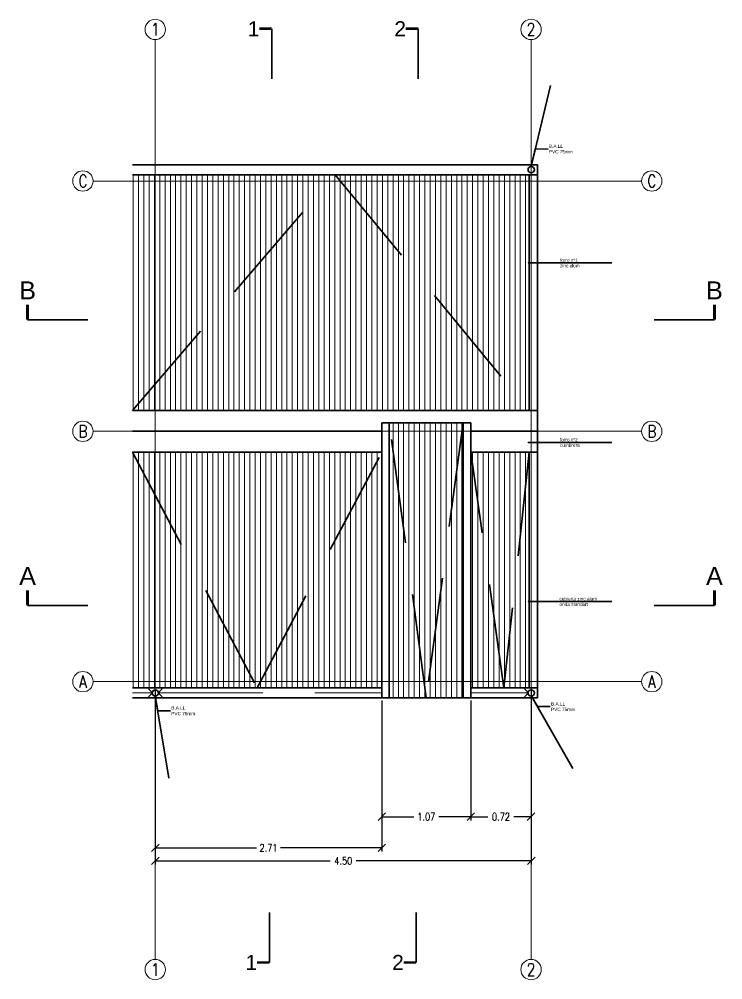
# Model space of a CAD drawing. Header units: metres. Extents: x 45 to 666, y -23 to 325.
# Drawn here: x 158.34 to 166.76, y 2.57 to 14.08 of the extents above; entities that cross this region are included whole.
import ezdxf
from ezdxf.enums import TextEntityAlignment as Align

# ---------------------------------------------------------------- set-up
doc = ezdxf.new("R2010")
doc.units = ezdxf.units.M
doc.header["$LTSCALE"] = 5
doc.header["$MEASUREMENT"] = 0
doc.linetypes.add('DASHED2', pattern=[0.375, 0.25, -0.125])
doc.linetypes.add('HIDDEN', pattern=[0.375, 0.25, -0.125])
doc.layers.get('0').update_dxf_attribs({"color": 30})
doc.layers.get('DEFPOINTS').update_dxf_attribs({"color": 210})
for name, color, linetype, lineweight in [('A-ANNO-DIMS', 3, 'Continuous', 18), ('A-ANNO-NOTE', 7, 'Continuous', 35), ('A-ANNO-SYMB', 3, 'Continuous', 18), ('A-ANNO-TEXT', 3, 'Continuous', 18), ('A-ELEV-MBE1', 7, 'Continuous', 35), ('A-ELEV-PATT', 8, 'Continuous', 18), ('A-FLOR-OVHD', 3, 'HIDDEN', 18), ('A-WALL-FULL-EXTR', 7, 'Continuous', 35)]:
    doc.layers.add(name, color=color, linetype=linetype, lineweight=lineweight)
doc.styles.add('E-ARIAL', font='arial.ttf')
doc.styles.add('E-ROMANS', font='romans.shx', dxfattribs={"width": 0.8})
doc.dimstyles.new('E-0050_TICK_18', dxfattribs={"dimscale": 0.001, "dimtxt": 90, "dimasz": 90, "dimexe": 45, "dimexo": 30, "dimgap": 45, "dimtad": 0, "dimzin": 0, "dimdsep": 46, "dimtxsty": 'E-ROMANS', "dimblk": 'OBLIQUE', "dimcen": 45, "dimclrd": 256, "dimclre": 256, "dimclrt": 256, "dimadec": 0, "dimazin": 0, "dimtfac": 1, "dimtmove": 1, "dimatfit": 3, "dimldrblk": 'OPEN90', "dimfxl": 1, "dimtfill": 1, "dimtolj": 1, "dimtzin": 0, "dimarcsym": 0})
doc.dimstyles.new('E-0200_TICK_12', dxfattribs={"dimscale": 0.001, "dimtxt": 240, "dimasz": 240, "dimexe": 120, "dimexo": 80, "dimgap": 120, "dimtad": 0, "dimzin": 0, "dimdsep": 46, "dimtxsty": 'E-ROMANS', "dimblk": 'OBLIQUE', "dimcen": 120, "dimclrd": 256, "dimclre": 256, "dimclrt": 256, "dimadec": 0, "dimazin": 0, "dimtfac": 1, "dimtmove": 1, "dimatfit": 3, "dimldrblk": 'OPEN90', "dimfxl": 1, "dimtfill": 1, "dimtolj": 1, "dimtzin": 0, "dimlwd": -1, "dimarcsym": 0})
pattern_1 = [(90, (0, 0), (-0.0635, 4e-18), [])]

# ---------------------------------------------------------------- blocks, each defined once
blk = doc.blocks.new('_Oblique')
at = {"color": 0, "linetype": 'ByBlock', "lineweight": -2}
blk.add_line((-0.5, -0.5), (0.5, 0.5), dxfattribs=at)
blk = doc.blocks.new('*D350')
at = {"layer": 'A-ANNO-DIMS', "lineweight": -2, "transparency": 16777216}
for p, q in [((159.967, 6.034), (159.967, 3.946)), ((164.469, 6.034), (164.469, 3.946)), ((159.967, 3.991), (162.063, 3.991)), ((164.469, 3.991), (162.372, 3.991))]:
    blk.add_line(p, q, dxfattribs=at)
at = {"layer": 'DEFPOINTS', "color": 0, "transparency": 16777216}
for p in [(159.967, 6.064), (164.469, 6.064), (164.469, 3.991)]:
    blk.add_point(p, dxfattribs=at)
at = {"layer": 'A-ANNO-DIMS', "lineweight": -2, "transparency": 16777216, "xscale": 0.09, "yscale": 0.09, "zscale": 0.09, "rotation": 180}
blk.add_blockref('_Oblique', (159.967, 3.991), dxfattribs=at)
at = {"layer": 'A-ANNO-DIMS', "lineweight": -2, "transparency": 16777216, "xscale": 0.09, "yscale": 0.09, "zscale": 0.09}
blk.add_blockref('_Oblique', (164.469, 3.991), dxfattribs=at)
at = {"layer": 'A-ANNO-DIMS', "transparency": 16777216, "insert": (162.218, 3.991), "char_height": 0.09, "attachment_point": 5, "style": 'E-ROMANS', "bg_fill": 3, "box_fill_scale": 1.25, "bg_fill_color": 256, "bg_fill_true_color": 13158600, "bg_fill_transparency": 0}
blk.add_mtext('\\A1;4.50', dxfattribs=at)
blk = doc.blocks.new('_Open90')
at = {"color": 0, "linetype": 'ByBlock', "lineweight": -2}
for p, q in [((0, 0), (-1, 0)), ((-0.5, 0.5), (0, 0)), ((0, 0), (-0.5, -0.5))]:
    blk.add_line(p, q, dxfattribs=at)
blk = doc.blocks.new('*D757')
at = {"layer": 'A-ANNO-DIMS', "lineweight": -2, "transparency": 16777216}
for p, q in [((162.679, 5.914), (162.679, 4.476)), ((163.745, 5.914), (163.745, 4.476)), ((162.679, 4.521), (163.062, 4.521)), ((163.745, 4.521), (163.361, 4.521))]:
    blk.add_line(p, q, dxfattribs=at)
at = {"layer": 'DEFPOINTS', "color": 0, "transparency": 16777216}
for p in [(162.679, 5.944), (163.745, 5.944), (163.745, 4.521)]:
    blk.add_point(p, dxfattribs=at)
at = {"layer": 'A-ANNO-DIMS', "lineweight": -2, "transparency": 16777216, "xscale": 0.09, "yscale": 0.09, "zscale": 0.09, "rotation": 180}
blk.add_blockref('_Oblique', (162.679, 4.521), dxfattribs=at)
at = {"layer": 'A-ANNO-DIMS', "lineweight": -2, "transparency": 16777216, "xscale": 0.09, "yscale": 0.09, "zscale": 0.09}
blk.add_blockref('_Oblique', (163.745, 4.521), dxfattribs=at)
at = {"layer": 'A-ANNO-DIMS', "transparency": 16777216, "insert": (163.212, 4.521), "char_height": 0.09, "attachment_point": 5, "style": 'E-ROMANS', "bg_fill": 3, "box_fill_scale": 1.25, "bg_fill_color": 256, "bg_fill_true_color": 13158600, "bg_fill_transparency": 0}
blk.add_mtext('\\A1;1.07', dxfattribs=at)
blk = doc.blocks.new('*D758')
at = {"layer": 'A-ANNO-DIMS', "lineweight": -2, "transparency": 16777216}
for p, q in [((163.745, 5.914), (163.745, 4.476)), ((164.467, 5.914), (164.467, 4.476)), ((163.745, 4.521), (163.951, 4.521)), ((164.467, 4.521), (164.26, 4.521))]:
    blk.add_line(p, q, dxfattribs=at)
at = {"layer": 'DEFPOINTS', "color": 0, "transparency": 16777216}
for p in [(163.745, 5.944), (164.467, 5.944), (164.467, 4.521)]:
    blk.add_point(p, dxfattribs=at)
at = {"layer": 'A-ANNO-DIMS', "lineweight": -2, "transparency": 16777216, "xscale": 0.09, "yscale": 0.09, "zscale": 0.09, "rotation": 180}
blk.add_blockref('_Oblique', (163.745, 4.521), dxfattribs=at)
at = {"layer": 'A-ANNO-DIMS', "lineweight": -2, "transparency": 16777216, "xscale": 0.09, "yscale": 0.09, "zscale": 0.09}
blk.add_blockref('_Oblique', (164.467, 4.521), dxfattribs=at)
at = {"layer": 'A-ANNO-DIMS', "transparency": 16777216, "insert": (164.106, 4.521), "char_height": 0.09, "attachment_point": 5, "style": 'E-ROMANS', "bg_fill": 3, "box_fill_scale": 1.25, "bg_fill_color": 256, "bg_fill_true_color": 13158600, "bg_fill_transparency": 0}
blk.add_mtext('\\A1;0.72', dxfattribs=at)
blk = doc.blocks.new('*D771')
at = {"layer": 'A-ANNO-DIMS', "lineweight": -2, "transparency": 16777216}
for p, q in [((162.679, 5.914), (162.679, 4.102)), ((159.967, 5.539), (159.967, 4.102)), ((159.967, 4.147), (161.178, 4.147)), ((162.679, 4.147), (161.467, 4.147))]:
    blk.add_line(p, q, dxfattribs=at)
at = {"layer": 'DEFPOINTS', "color": 0, "transparency": 16777216}
for p in [(162.679, 5.944), (159.967, 5.569), (162.679, 4.147)]:
    blk.add_point(p, dxfattribs=at)
at = {"layer": 'A-ANNO-DIMS', "lineweight": -2, "transparency": 16777216, "xscale": 0.09, "yscale": 0.09, "zscale": 0.09, "rotation": 180}
blk.add_blockref('_Oblique', (159.967, 4.147), dxfattribs=at)
at = {"layer": 'A-ANNO-DIMS', "lineweight": -2, "transparency": 16777216, "xscale": 0.09, "yscale": 0.09, "zscale": 0.09}
blk.add_blockref('_Oblique', (162.679, 4.147), dxfattribs=at)
at = {"layer": 'A-ANNO-DIMS', "transparency": 16777216, "insert": (161.323, 4.147), "char_height": 0.09, "attachment_point": 5, "style": 'E-ROMANS', "bg_fill": 3, "box_fill_scale": 1.25, "bg_fill_color": 256, "bg_fill_true_color": 13158600, "bg_fill_transparency": 0}
blk.add_mtext('\\A1;2.71', dxfattribs=at)
blk = doc.blocks.new('TAG-CORTE-2')
blk.add_line((0, 0), (0, 2))
at = {"const_width": 0.1}
blk.add_lwpolyline([(0, 2), (0.5, 2)], dxfattribs=at)
at = {"style": 'E-ARIAL'}
blk.add_attdef('A', text='', height=0.6, dxfattribs=at).set_placement((0.5, 2), align=Align.MIDDLE_LEFT)
blk = doc.blocks.new('TAG-CORTE')
blk.add_line((2, 0), (0, 0))
at = {"const_width": 0.1}
blk.add_lwpolyline([(0, 0), (0, 0.5)], dxfattribs=at)
at = {"style": 'E-ARIAL'}
blk.add_attdef('A', text='', height=0.6, dxfattribs=at).set_placement((0, 0.5), align=Align.BOTTOM_CENTER)

msp = doc.modelspace()

# ---------------------------------------------------------------- hatches: boundary and pattern name
at = {"layer": 'A-ELEV-PATT'}
h = msp.add_hatch(dxfattribs=at)
h.set_pattern_fill('LINE', color=256, scale=0.02, angle=90, style=0)
h.set_pattern_definition(pattern_1)
h.paths.add_polyline_path([(164.4435, 12.2141), (160.9616, 12.2141), (160.9616, 9.3891), (164.4435, 9.3891)])
h.paths.add_polyline_path([(159.6948, 12.2141), (159.6948, 9.3891), (160.9616, 9.3891), (160.9616, 12.2141)])

# ---------------------------------------------------------------- linework, layer by layer
at = {"layer": 'A-ANNO-SYMB', "ltscale": 2}
for points in [[(159.9665, 13.8341), (159.9665, 2.8102)], [(164.4665, 13.8341), (164.4665, 2.8102)], [(165.7908, 12.1391), (159.2224, 12.1391)], [(165.7908, 9.1391), (159.2224, 9.1391)], [(165.7908, 6.1391), (159.2224, 6.1391)]]:
    msp.add_lwpolyline(points, dxfattribs=at)
at = {"layer": 'A-ANNO-SYMB', "linetype": 'Continuous', "ltscale": 5}
for centre in [(159.9665, 13.9561), (164.4665, 13.9561), (159.1005, 12.1391), (165.9127, 12.1391), (159.1005, 9.1391), (165.9127, 9.1391), (159.1005, 6.1391), (165.9127, 6.1391), (159.9665, 2.6883), (164.4665, 2.6883)]:
    msp.add_circle(centre, 0.1219, dxfattribs=at)
at = {"layer": 'A-ELEV-MBE1'}
for p, q in [((164.5435, 12.3341), (159.6948, 12.3341)), ((164.5435, 9.1391), (164.5435, 12.3341)), ((164.5435, 12.2141), (159.6948, 12.2141)), ((164.4435, 9.3891), (164.4435, 12.2141))]:
    msp.add_line(p, q, dxfattribs=at)
for points in [[(164.5435, 9.3891), (159.6948, 9.3891)], [(162.6786, 9.1391), (159.6948, 9.1391)], [(164.5435, 9.1391), (163.7446, 9.1391)], [(162.6786, 8.8891), (159.6948, 8.8891)], [(164.5435, 8.8891), (163.7446, 8.8891)]]:
    msp.add_lwpolyline(points, dxfattribs=at)
msp.add_circle((164.4685, 12.2741), 0.0375, dxfattribs=at)
at = {"layer": 'A-WALL-FULL-EXTR'}
msp.add_line((162.6786, 9.2391), (163.7446, 9.2391), dxfattribs=at)
at = {"layer": 'A-WALL-FULL-EXTR', "linetype": 'DASHED2'}
msp.add_lwpolyline([(159.6948, 9.3891), (162.1192, 12.2141), (164.4435, 9.3891)], dxfattribs=at)

# ---------------------------------------------------------------- block references
at = {"layer": 'A-ANNO-NOTE'}
ref = msp.add_blockref('TAG-CORTE-2', (161.3608, 13.364), dxfattribs=dict(at, xscale=-0.3000000000000114, yscale=0.2999999999999972, zscale=0.3))
ref.add_attrib('A', '1', dxfattribs={"layer": '0', "height": 0.1799, "style": 'E-ARIAL'}).set_placement((161.0738, 13.964), align=Align.MIDDLE_LEFT)
ref = msp.add_blockref('TAG-CORTE-2', (161.3608, 13.364), dxfattribs=dict(at, xscale=-0.3000000000000114, yscale=0.2999999999999972, zscale=0.3))
ref.add_attrib('A', '1', dxfattribs={"layer": '0', "height": 0.1799, "style": 'E-ARIAL'}).set_placement((161.0738, 13.964), align=Align.MIDDLE_LEFT)
ref = msp.add_blockref('TAG-CORTE-2', (163.1165, 13.364), dxfattribs=dict(at, xscale=-0.3000000000000114, yscale=0.2999999999999972, zscale=0.3))
ref.add_attrib('A', '2', dxfattribs={"layer": '0', "height": 0.1799, "style": 'E-ARIAL'}).set_placement((162.8295, 13.964), align=Align.MIDDLE_LEFT)
ref = msp.add_blockref('TAG-CORTE-2', (163.1165, 13.364), dxfattribs=dict(at, xscale=-0.3000000000000114, yscale=0.2999999999999972, zscale=0.3))
ref.add_attrib('A', '2', dxfattribs={"layer": '0', "height": 0.1799, "style": 'E-ARIAL'}).set_placement((162.8295, 13.964), align=Align.MIDDLE_LEFT)
at = {"layer": 'A-ANNO-NOTE', "xscale": 0.3599999999999994, "yscale": 0.3599999999999994, "zscale": 0.3599999999999994}
for p, values in [((158.4374, 10.4757), {'A': 'B'}), ((158.4374, 7.0524), {'A': 'A'})]:
    msp.add_blockref('TAG-CORTE', p, dxfattribs=at).add_auto_attribs(values)
at = {"layer": 'A-ANNO-NOTE'}
ref = msp.add_blockref('TAG-CORTE', (166.6626, 10.4757), dxfattribs=dict(at, xscale=-0.3600000000000136, yscale=0.3599999999999994, zscale=0.36))
ref.add_attrib('A', 'B', dxfattribs={"layer": '0', "height": 0.2159, "style": 'E-ARIAL'}).set_placement((166.6626, 10.6557), align=Align.BOTTOM_CENTER)
ref = msp.add_blockref('TAG-CORTE', (166.6626, 7.0524), dxfattribs=dict(at, xscale=-0.3600000000000136, yscale=0.3599999999999994, zscale=0.36))
ref.add_attrib('A', 'A', dxfattribs={"layer": '0', "height": 0.2159, "style": 'E-ARIAL'}).set_placement((166.6626, 7.2324), align=Align.BOTTOM_CENTER)
ref = msp.add_blockref('TAG-CORTE-2', (161.3343, 3.3743), dxfattribs=dict(at, xscale=0.3000000000000114, yscale=0.3000000000000114, zscale=0.3000000000000114, rotation=180))
ref.add_attrib('A', '1', dxfattribs={"layer": '0', "height": 0.1799, "style": 'E-ARIAL'}).set_placement((161.0473, 2.7743), align=Align.MIDDLE_LEFT)
ref = msp.add_blockref('TAG-CORTE-2', (161.3343, 3.3743), dxfattribs=dict(at, xscale=0.3000000000000114, yscale=0.3000000000000114, zscale=0.3000000000000114, rotation=180))
ref.add_attrib('A', '1', dxfattribs={"layer": '0', "height": 0.1799, "style": 'E-ARIAL'}).set_placement((161.0473, 2.7743), align=Align.MIDDLE_LEFT)
ref = msp.add_blockref('TAG-CORTE-2', (163.09, 3.3743), dxfattribs=dict(at, xscale=0.3000000000000114, yscale=0.3000000000000114, zscale=0.3000000000000114, rotation=180))
ref.add_attrib('A', '2', dxfattribs={"layer": '0', "height": 0.1799, "style": 'E-ARIAL'}).set_placement((162.803, 2.7743), align=Align.MIDDLE_LEFT)
ref = msp.add_blockref('TAG-CORTE-2', (163.09, 3.3743), dxfattribs=dict(at, xscale=0.3000000000000114, yscale=0.3000000000000114, zscale=0.3000000000000114, rotation=180))
ref.add_attrib('A', '2', dxfattribs={"layer": '0', "height": 0.1799, "style": 'E-ARIAL'}).set_placement((162.803, 2.7743), align=Align.MIDDLE_LEFT)

# ---------------------------------------------------------------- texts
at = {"layer": 'A-ANNO-NOTE', "char_height": 0.04, "attachment_point": 4, "style": 'E-ARIAL'}
for s, insert in [('B.A.LL \\PPVC 75mm ', (164.681, 12.5226)), ('forro nº1\\Pzinc alum', (164.8128, 11.1569)), ('forro nº2\\Pcumbrera ', (164.8128, 9.0049)), ('cubierta zinc alum\\Ponda standart ', (164.8071, 7.0992)), ('B.A.LL \\PPVC 75mm ', (164.7065, 5.8397))]:
    msp.add_mtext(s, dxfattribs=dict(at, insert=insert))
at = {"layer": 'A-ANNO-TEXT', "ltscale": 5, "char_height": 0.15, "attachment_point": 5, "style": 'E-ROMANS'}
for s, insert in [('1', (159.9665, 13.9561)), ('2', (164.4665, 13.9561)), ('C', (159.1005, 12.1391)), ('C', (165.9127, 12.1391)), ('B', (159.1005, 9.1391)), ('B', (165.9127, 9.1391)), ('A', (159.1005, 6.1391)), ('A', (165.9127, 6.1391)), ('1', (159.9665, 2.6883)), ('2', (164.4665, 2.6883))]:
    msp.add_mtext(s, dxfattribs=dict(at, insert=insert))

# ---------------------------------------------------------------- leaders
at = {"layer": 'A-ANNO-NOTE', "annotation_type": 0, "has_hookline": 1, "hookline_direction": 0, "text_width": 0.2778}
msp.add_leader([(164.4677, 12.3116), (164.5177, 12.5228), (164.6702, 12.5226)], dimstyle='E-0200_TICK_12', override={"dimasz": 0.2, "dimtad": 0, "dimldrblk": 'Open90'}, dxfattribs=at)
at = {"layer": 'A-ANNO-NOTE'}
for points in [[(164.4333, 11.1592), (164.5945, 11.1592), (164.8071, 11.1592)], [(164.4333, 9.0072), (164.5945, 9.0072), (164.8071, 9.0072)], [(164.4333, 7.1015), (164.5945, 7.1015), (164.8071, 7.1015)]]:
    msp.add_leader(points, dimstyle='E-0200_TICK_12', override={"dimasz": 0.2, "dimtad": 0, "dimldrblk": 'Open90'}, dxfattribs=at)

# ---------------------------------------------------------------- next in the draw order: dimensions: what is measured, and where the dimension line sits
at = {"layer": 'A-ANNO-DIMS'}
dim = msp.add_linear_dim(base=(164.4685, 3.9912), p1=(159.9665, 6.0641), p2=(164.4685, 6.0641), dimstyle='E-0050_TICK_18', dxfattribs=at)
dim.commit()
dim.dimension.update_dxf_attribs({"geometry": '*D350', "text_midpoint": (162.2175, 3.9912)})

# ---------------------------------------------------------------- next in the draw order: hatches: boundary and pattern name
at = {"layer": 'A-ELEV-PATT'}
h = msp.add_hatch(dxfattribs=at)
h.set_pattern_fill('LINE', color=256, scale=0.02, angle=90, style=0)
h.set_pattern_definition(pattern_1)
h.paths.add_polyline_path([(160.9616, 6.0641), (162.6786, 6.0641), (162.6786, 8.8891), (160.9616, 8.8891)])
h.paths.add_polyline_path([(164.4435, 8.8891), (163.7446, 8.8891), (163.7446, 6.0641), (164.4435, 6.0641)])
h.paths.add_polyline_path([(159.6948, 8.8891), (159.6948, 6.0641), (160.9616, 6.0641), (160.9616, 8.8891)])

# ---------------------------------------------------------------- next in the draw order: linework, layer by layer
at = {"layer": 'A-ELEV-MBE1'}
for p, q in [((164.5435, 5.9441), (164.5435, 9.1391)), ((164.4435, 6.0641), (164.4435, 8.8891)), ((162.6786, 6.0641), (159.6948, 6.0641)), ((163.7415, 6.0641), (164.5435, 6.0641)), ((162.6786, 5.9441), (159.6948, 5.9441)), ((163.7446, 5.9441), (164.5435, 5.9441))]:
    msp.add_line(p, q, dxfattribs=at)
for centre in [(159.9665, 6.0041), (164.4685, 6.0041)]:
    msp.add_circle(centre, 0.0375, dxfattribs=at)
at = {"layer": 'A-FLOR-OVHD'}
for points in [[(159.929, 6.0041), (159.6948, 6.0041)], [(159.929, 6.0041), (159.8768, 6.0641)], [(159.929, 6.0041), (159.8768, 5.9441)], [(160.004, 6.0041), (160.0563, 6.0641)], [(160.004, 6.0041), (162.6786, 6.0041)], [(160.004, 6.0041), (160.0563, 5.9441)], [(164.431, 6.0041), (163.7446, 6.0041)], [(164.431, 6.0041), (164.3788, 6.0641)], [(164.431, 6.0041), (164.3788, 5.9441)]]:
    msp.add_lwpolyline(points, dxfattribs=at)
at = {"layer": 'A-WALL-FULL-EXTR'}
msp.add_line((162.6786, 5.9441), (163.7446, 5.9441), dxfattribs=at)
at = {"layer": 'A-WALL-FULL-EXTR', "linetype": 'DASHED2'}
for points in [[(159.6948, 8.8891), (161.1867, 6.0641), (162.6786, 8.8891)], [(164.4435, 8.8891), (164.1425, 6.0641), (163.7446, 8.8891)]]:
    msp.add_lwpolyline(points, dxfattribs=at)

# ---------------------------------------------------------------- next in the draw order: texts
at = {"layer": 'A-ANNO-NOTE', "insert": (160.1589, 5.7899), "char_height": 0.04, "attachment_point": 4, "style": 'E-ARIAL'}
msp.add_mtext('B.A.LL \\PPVC 75mm ', dxfattribs=at)

# ---------------------------------------------------------------- next in the draw order: leaders
at = {"layer": 'A-ANNO-NOTE', "annotation_type": 0, "has_hookline": 1, "hookline_direction": 0, "text_width": 0.2778}
for points in [[(159.9664, 5.9683), (159.9956, 5.7901), (160.1481, 5.7899)], [(164.471, 5.9667), (164.5432, 5.8399), (164.6957, 5.8397)]]:
    msp.add_leader(points, dimstyle='E-0200_TICK_12', override={"dimasz": 0.2, "dimtad": 0, "dimldrblk": 'Open90'}, dxfattribs=at)

# ---------------------------------------------------------------- next in the draw order: dimensions: what is measured, and where the dimension line sits
at = {"layer": 'A-ANNO-DIMS'}
dim = msp.add_aligned_dim(p1=(162.6786, 5.9441), p2=(163.7446, 5.9441), distance=-1.4231, dimstyle='E-0050_TICK_18', dxfattribs=at)
dim.commit()
dim.dimension.update_dxf_attribs({"geometry": '*D757', "text_midpoint": (163.2116, 4.521)})

# ---------------------------------------------------------------- next in the draw order: linework, layer by layer
at = {"layer": 'A-ELEV-MBE1'}
msp.add_line((162.7686, 5.9441), (162.7686, 9.2391), dxfattribs=at)
at = {"layer": 'A-WALL-FULL-EXTR'}
msp.add_line((162.6786, 9.2391), (162.6786, 5.9441), dxfattribs=at)

# ---------------------------------------------------------------- next in the draw order: dimensions: what is measured, and where the dimension line sits
at = {"layer": 'A-ANNO-DIMS'}
dim = msp.add_aligned_dim(p1=(163.7446, 5.9441), p2=(164.4665, 5.9441), distance=-1.4231, dimstyle='E-0050_TICK_18', dxfattribs=at)
dim.commit()
dim.dimension.update_dxf_attribs({"geometry": '*D758', "text_midpoint": (164.1056, 4.521)})

# ---------------------------------------------------------------- next in the draw order: linework, layer by layer
at = {"layer": 'A-ELEV-MBE1'}
msp.add_line((163.6546, 5.9441), (163.6546, 9.2391), dxfattribs=at)
at = {"layer": 'A-WALL-FULL-EXTR'}
msp.add_line((163.7446, 5.9441), (163.7446, 9.2391), dxfattribs=at)

# ---------------------------------------------------------------- next in the draw order: dimensions: what is measured, and where the dimension line sits
at = {"layer": 'A-ANNO-DIMS'}
dim = msp.add_linear_dim(base=(162.6786, 4.1466), p1=(159.9665, 5.5688), p2=(162.6786, 5.9441), angle=180, dimstyle='E-0050_TICK_18', dxfattribs=at)
dim.commit()
dim.dimension.update_dxf_attribs({"geometry": '*D771', "text_midpoint": (161.3226, 4.1466)})

# ---------------------------------------------------------------- next in the draw order: hatches: boundary and pattern name
at = {"layer": 'A-ELEV-PATT'}
h = msp.add_hatch(dxfattribs=at)
h.set_pattern_fill('LINE', color=256, scale=0.02, angle=90, style=0)
h.set_pattern_definition(pattern_1)
h.paths.add_polyline_path([(163.2116, 5.9441), (163.6546, 9.2391), (162.7686, 9.2391)])
h.paths.add_polyline_path([(162.7686, 5.9441), (163.2116, 5.9441), (162.7686, 9.2391)])
h.paths.add_polyline_path([(163.6546, 9.2391), (163.2116, 5.9441), (163.6546, 5.9441)], flags=17)

# ---------------------------------------------------------------- next in the draw order: linework, layer by layer
at = {"layer": 'A-WALL-FULL-EXTR', "linetype": 'DASHED2'}
msp.add_lwpolyline([(163.6546, 9.2391), (163.2116, 5.9441), (162.7686, 9.2391)], dxfattribs=at)

doc.saveas('drawing.dxf')
